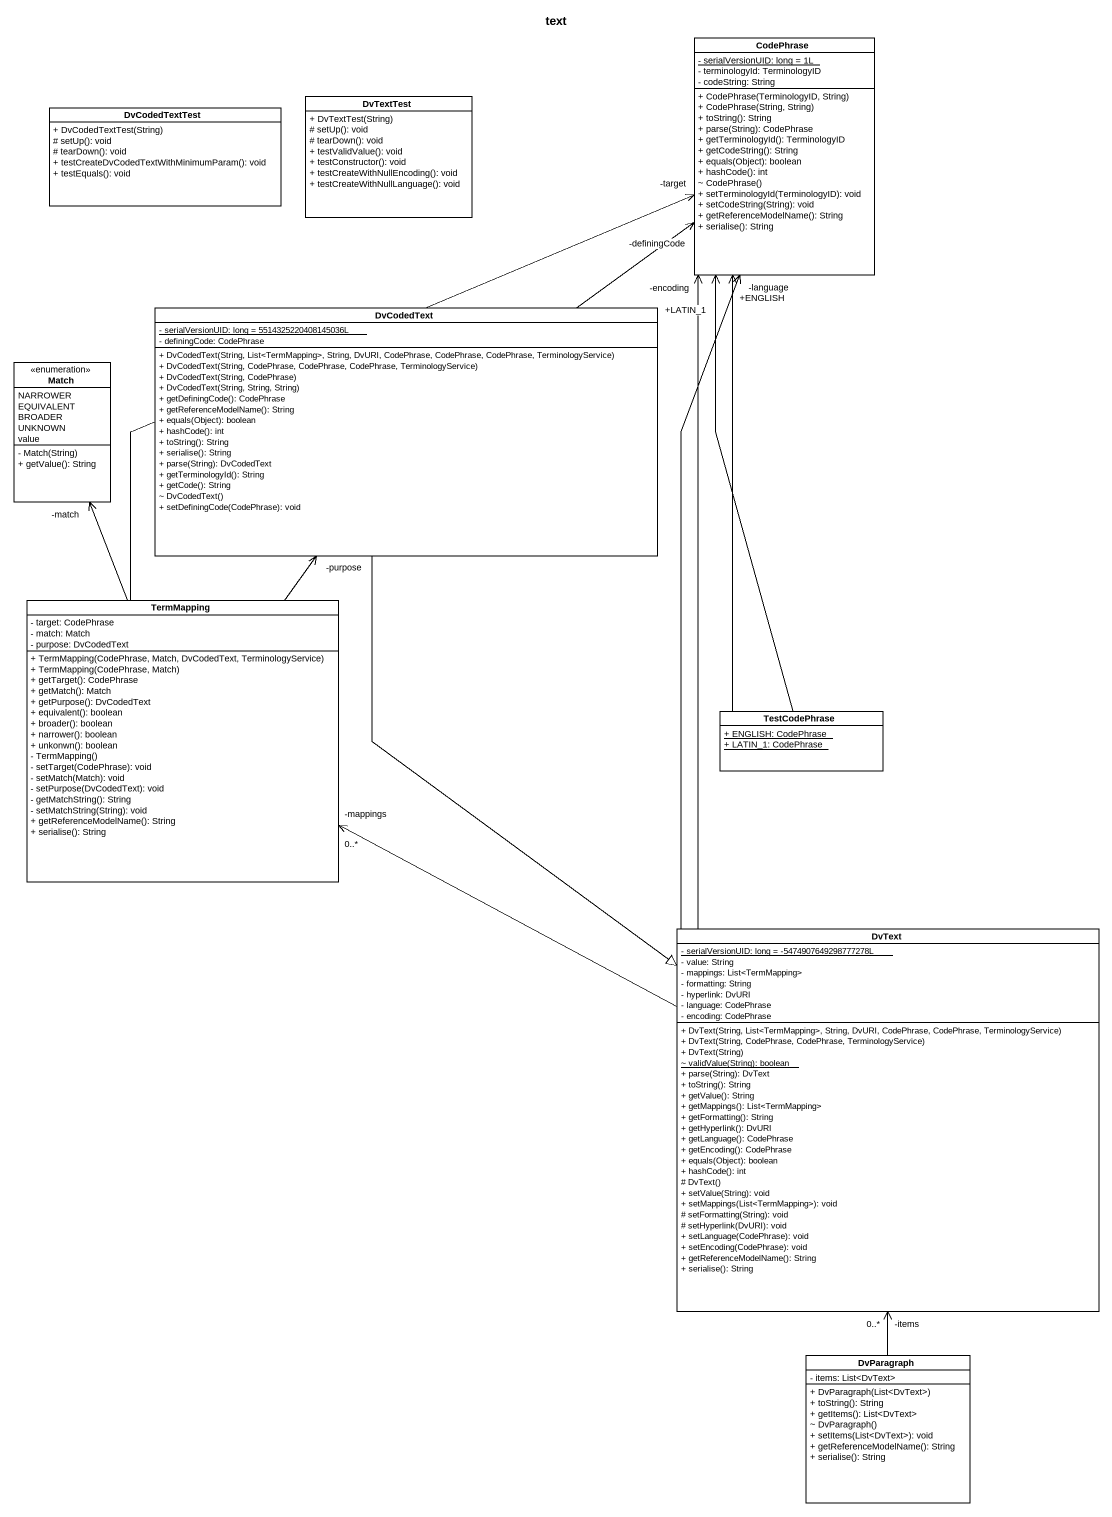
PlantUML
@startuml
title text
hide circle
hide empty members
skinparam classAttributeIconSize 0
class CodePhrase {
  {static} - serialVersionUID: long = 1L
  - terminologyId: TerminologyID
  - codeString: String
  + CodePhrase(TerminologyID, String)
  + CodePhrase(String, String)
  + toString(): String
  + parse(String): CodePhrase
  + getTerminologyId(): TerminologyID
  + getCodeString(): String
  + equals(Object): boolean
  + hashCode(): int
  ~ CodePhrase()
  + setTerminologyId(TerminologyID): void
  + setCodeString(String): void
  + getReferenceModelName(): String
  + serialise(): String
}
class DvCodedTextTest {
  + DvCodedTextTest(String)
  # setUp(): void
  # tearDown(): void
  + testCreateDvCodedTextWithMinimumParam(): void
  + testEquals(): void
}
class DvTextTest {
  + DvTextTest(String)
  # setUp(): void
  # tearDown(): void
  + testValidValue(): void
  + testConstructor(): void
  + testCreateWithNullEncoding(): void
  + testCreateWithNullLanguage(): void
}
class DvCodedText {
  {static} - serialVersionUID: long = 5514325220408145036L
  - definingCode: CodePhrase
  + DvCodedText(String, List<TermMapping>, String, DvURI, CodePhrase, CodePhrase, CodePhrase, TerminologyService)
  + DvCodedText(String, CodePhrase, CodePhrase, CodePhrase, TerminologyService)
  + DvCodedText(String, CodePhrase)
  + DvCodedText(String, String, String)
  + getDefiningCode(): CodePhrase
  + getReferenceModelName(): String
  + equals(Object): boolean
  + hashCode(): int
  + toString(): String
  + serialise(): String
  + parse(String): DvCodedText
  + getTerminologyId(): String
  + getCode(): String
  ~ DvCodedText()
  + setDefiningCode(CodePhrase): void
}
enum Match {
  NARROWER
  EQUIVALENT
  BROADER
  UNKNOWN
  value
  - Match(String)
  + getValue(): String
}
class TermMapping {
  - target: CodePhrase
  - match: Match
  - purpose: DvCodedText
  + TermMapping(CodePhrase, Match, DvCodedText, TerminologyService)
  + TermMapping(CodePhrase, Match)
  + getTarget(): CodePhrase
  + getMatch(): Match
  + getPurpose(): DvCodedText
  + equivalent(): boolean
  + broader(): boolean
  + narrower(): boolean
  + unkonwn(): boolean
  - TermMapping()
  - setTarget(CodePhrase): void
  - setMatch(Match): void
  - setPurpose(DvCodedText): void
  - getMatchString(): String
  - setMatchString(String): void
  + getReferenceModelName(): String
  + serialise(): String
}
class TestCodePhrase {
  {static} + ENGLISH: CodePhrase
  {static} + LATIN_1: CodePhrase
}
class DvText {
  {static} - serialVersionUID: long = -5474907649298777278L
  - value: String
  - mappings: List<TermMapping>
  - formatting: String
  - hyperlink: DvURI
  - language: CodePhrase
  - encoding: CodePhrase
  + DvText(String, List<TermMapping>, String, DvURI, CodePhrase, CodePhrase, TerminologyService)
  + DvText(String, CodePhrase, CodePhrase, TerminologyService)
  + DvText(String)
  {static} ~ validValue(String): boolean
  + parse(String): DvText
  + toString(): String
  + getValue(): String
  + getMappings(): List<TermMapping>
  + getFormatting(): String
  + getHyperlink(): DvURI
  + getLanguage(): CodePhrase
  + getEncoding(): CodePhrase
  + equals(Object): boolean
  + hashCode(): int
  # DvText()
  + setValue(String): void
  + setMappings(List<TermMapping>): void
  # setFormatting(String): void
  # setHyperlink(DvURI): void
  + setLanguage(CodePhrase): void
  + setEncoding(CodePhrase): void
  + getReferenceModelName(): String
  + serialise(): String
}
class DvParagraph {
  - items: List<DvText>
  + DvParagraph(List<DvText>)
  + toString(): String
  + getItems(): List<DvText>
  ~ DvParagraph()
  + setItems(List<DvText>): void
  + getReferenceModelName(): String
  + serialise(): String
}
DvCodedText -up-> "-definingCode" CodePhrase
DvCodedText --|> DvText
TermMapping -up-> "-target" CodePhrase
TermMapping -up-> "-purpose" DvCodedText
TermMapping -up-> "-match" Match
TestCodePhrase -up-> "+ENGLISH" CodePhrase
TestCodePhrase -up-> "+LATIN_1" CodePhrase
DvText -up-> "-encoding" CodePhrase
DvText -up-> "-language" CodePhrase
DvText -left-> "-mappings\n0..*" TermMapping
DvParagraph -up-> "-items\n0..*" DvText
@enduml
